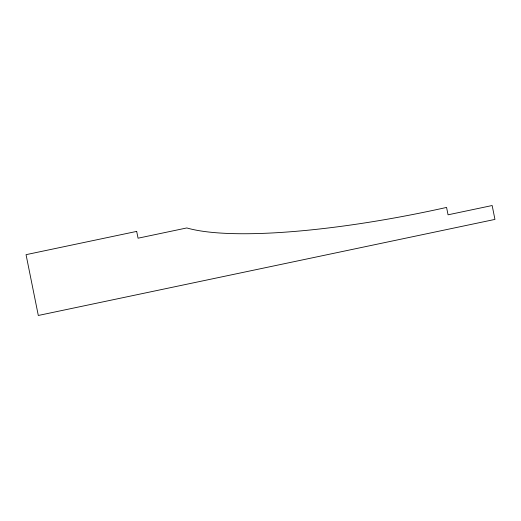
<?xml version="1.0" encoding="UTF-8"?>
<svg xmlns="http://www.w3.org/2000/svg" width="521" height="521" viewBox="0 0 521 521"><rect width="100%" height="100%" fill="white"/><g stroke="black" fill="none" stroke-linecap="round" stroke-linejoin="round"><path stroke-width="0.78" d="M136.684 231.396L26.05 254.671L38.307 315.472L494.95 219.406L492.156 205.528L448.053 214.808L446.569 207.423A259.243 51.683 -11.9 0 1 186.818 227.944L138.058 238.201L136.684 231.396"/></g></svg>
